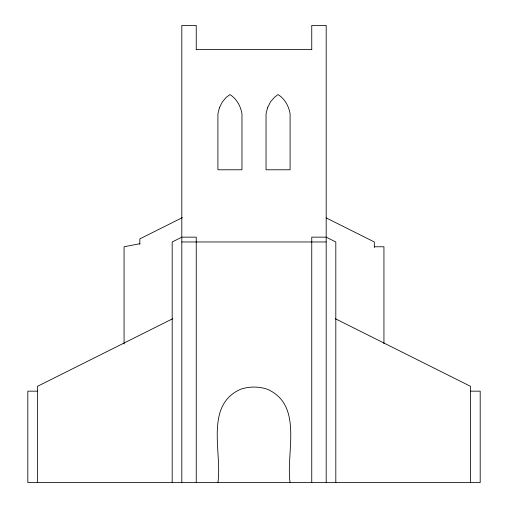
<?xml version="1.0" encoding="UTF-8"?>
<svg xmlns="http://www.w3.org/2000/svg" width="508" height="508" viewBox="0 0 508 508"><rect width="100%" height="100%" fill="white"/><g stroke="black" fill="none" stroke-linecap="round" stroke-linejoin="round"><path stroke-width="0.76" d="M182.378 217.621L139.833 238.893L139.833 244.418M172.656 318.738L37.433 386.347L37.433 482.6M139.833 243.707L124.06 246.78L124.06 343.986M196.247 49.46L311.753 49.46M181.813 241.967L326.187 241.96M374.313 246.78L383.94 246.78L383.94 343.802M37.433 391.16L27.807 391.16L27.807 482.6L480.193 482.6L480.193 391.16L470.567 391.16M326.187 217.907L374.313 241.967L374.313 247.491M335.344 318.738L470.567 386.347L470.567 482.6M335.813 482.6L335.813 241.96L326.187 237.147L311.753 237.147L311.753 482.6M326.187 482.6L326.187 25.4L311.753 25.4L311.753 49.727M290.093 482.6C285.674 452.704 303.695 405.225 267.303 389.217A42.348 42.348 0 0 0 240.697 389.217C204.305 405.225 222.326 452.704 217.907 482.6M196.247 49.727L196.247 25.4L181.813 25.4L181.813 482.6M196.247 482.6L196.247 237.153L181.813 237.153L172.187 241.967L172.187 482.6M219.412 107.817L217.907 113.83L217.907 169.78L241.967 169.78L241.967 113.83C240.703 106.147 236.652 98.774 229.94 94.583L226.327 97.288L222.415 101.803L219.412 107.817M267.538 107.817L266.033 113.83L266.033 169.78L290.093 169.78L290.093 113.83C288.83 106.147 284.778 98.774 278.06 94.583L274.453 97.288L270.542 101.803L267.538 107.817"/></g></svg>
